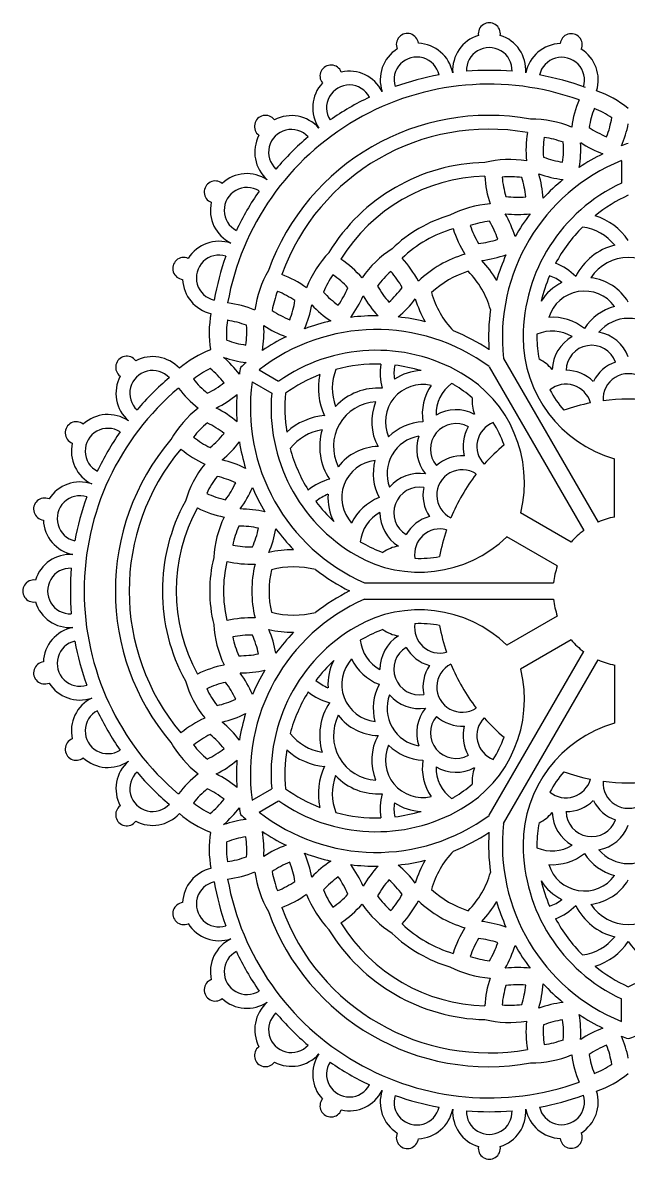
# Model space of a CAD drawing. Extents: x 339 to 703, y 71 to 235.
# Drawn here: x 338.7 to 426.4, y 70.9 to 235.4 of the extents above; entities that cross this region are included whole.
import ezdxf

# ---------------------------------------------------------------- set-up
doc = ezdxf.new("R2010")
doc.units = 0
doc.layers.get('0').update_dxf_attribs({"linetype": 'CONTINUOUS'})

msp = doc.modelspace()

# ---------------------------------------------------------------- linework, layer by layer
for p, q in [((425.37, 215.47), (425.37, 212.2)), ((408.3, 186.84), (421.99, 163.13)), ((372.9, 185.18), (375.73, 183.54)), ((406.22, 185.64), (419.91, 161.93)), ((371.9, 183.45), (374.73, 181.81)), ((424.37, 163.87), (424.37, 172.3)), ((418.09, 160.24), (410.78, 164.46)), ((416.09, 156.78), (408.78, 161)), ((388.16, 154.35), (415.54, 154.35)), ((388.16, 151.95), (415.54, 151.95)), ((416.09, 149.53), (408.78, 145.31)), ((418.09, 146.07), (410.78, 141.85)), ((406.22, 120.67), (419.91, 144.37)), ((408.3, 119.47), (421.99, 143.17)), ((424.37, 142.44), (424.37, 134.01)), ((371.9, 122.86), (374.73, 124.5)), ((372.9, 121.13), (375.73, 122.77)), ((425.37, 90.84), (425.37, 94.11))]:
    msp.add_line(p, q)
for centre, radius, start, end in [((406.24, 233.85), 1.6, 351.2105, 188.569), ((394.37, 232.3), 1.6, 6.2897, 203.6482), ((418.1, 232.26), 1.6, 336.1959, 173.5544), ((395.74, 227.18), 5.3, 11.2112, 87.6104), ((406.23, 228.55), 5.3, 107.2482, 183.6475), ((406.23, 228.55), 5.3, 356.132, 72.5312), ((416.72, 227.14), 5.3, 92.2336, 168.6329), ((395.74, 227.18), 5.3, 122.3275, 198.7267), ((395.74, 227.18), 3.3, 12.6299, 197.308), ((406.23, 228.55), 3.3, 357.5506, 182.2288), ((416.72, 227.14), 3.3, 342.536, 167.2142), ((416.72, 227.14), 5.3, 342.922, 57.5166), ((383.31, 227.72), 1.6, 21.3207, 218.6793), ((385.96, 223.13), 5.3, 26.2422, 102.6415), ((406.19, 188.1), 40.45, 100.2908, 109.6471), ((406.19, 188.1), 40.45, 85.2591, 94.6159), ((406.19, 188.1), 40.45, 69.8113, 79.5821), ((406.19, 188.1), 38.45, 70.1415, 169.8585), ((385.96, 223.13), 5.3, 137.3585, 213.7578), ((385.96, 223.13), 3.3, 27.6609, 212.3391), ((416.57, 210.77), 15.7, 51.412, 70.6043), ((406.19, 188.1), 40.45, 115.3218, 124.6782), ((433.72, 218.17), 15.7, 157.1662, 172.0495), ((433.72, 218.17), 13.2, 158.3402, 170.8104), ((416.57, 210.77), 13.2, 55.8491, 68.3193), ((373.82, 220.43), 1.6, 36.3518, 233.7103), ((406.19, 188.1), 33.93, 79.7543, 160.2457), ((377.57, 216.69), 5.3, 41.2733, 117.6725), ((412.27, 205.79), 15.7, 67.9433, 90.1755), ((410.95, 223.81), 13.2, 338.3402, 350.8104), ((410.95, 223.81), 15.7, 336.8134, 349.0292), ((377.57, 216.69), 5.3, 152.3896, 228.7888), ((377.57, 216.69), 3.3, 42.692, 227.3701), ((406.19, 188.1), 40.45, 130.3529, 139.7092), ((406.19, 188.1), 31.93, 79.9391, 160.0609), ((427.25, 216.94), 15.7, 170.4628, 185.3829), ((428.1, 231.21), 13.2, 235.8491, 248.3193), ((427.25, 216.94), 13.2, 171.6736, 184.1437), ((412.27, 205.79), 13.2, 69.1824, 81.6526), ((403.79, 217.17), 13.2, 351.6736, 4.1437), ((403.79, 217.17), 15.7, 350.1467, 3.3167), ((428.1, 231.21), 15.7, 236.6761, 249.8461), ((435.75, 189.88), 29.62, 108.4738, 110.488), ((409.24, 199.94), 15.7, 81.2766, 103.5088), ((418.78, 228.33), 13.2, 249.1824, 261.6526), ((435.75, 189.88), 29.62, 116.1715, 123.8213), ((406.19, 188.1), 27.12, 91.3111, 148.6889), ((435.75, 189.88), 27.62, 112.088, 186.3214), ((366.55, 210.93), 1.6, 51.3993, 248.7578), ((371.14, 208.29), 5.3, 56.3208, 132.72), ((406.19, 188.1), 25.12, 91.4048, 148.5952), ((421.24, 214.25), 15.7, 183.7875, 198.7162), ((409.24, 199.94), 13.2, 82.5158, 94.9859), ((421.24, 214.25), 13.2, 185.0069, 197.477), ((398.36, 209.07), 13.2, 5.0069, 17.477), ((398.36, 209.07), 15.7, 3.4801, 16.65), ((418.78, 228.33), 15.7, 250.0095, 263.1794), ((435.75, 189.88), 29.62, 129.5049, 137.1546), ((371.14, 208.29), 3.3, 57.7394, 242.4176), ((406.19, 188.1), 40.45, 145.3849, 154.7418), ((435.75, 189.88), 24.62, 114.9519, 180), ((371.14, 208.29), 5.3, 167.437, 243.8363), ((407.63, 193.56), 15.7, 94.6099, 116.8421), ((410.37, 223.38), 13.2, 262.5158, 274.9859), ((435.75, 189.88), 22.62, 114.5159, 128.8545), ((406.19, 188.1), 20.27, 106.1818, 133.8182), ((410.37, 223.38), 15.7, 263.3428, 276.5128), ((394.94, 199.93), 15.7, 16.8134, 29.9834), ((435.75, 189.88), 29.62, 142.8382, 150.488), ((418.76, 198.7), 9.23, 34.5283, 72.3515), ((407.63, 193.56), 13.2, 95.8491, 108.3193), ((416.01, 210.25), 13.2, 198.3402, 210.8104), ((394.94, 199.93), 13.2, 18.3402, 30.8104), ((435.75, 189.88), 22.62, 135.0448, 151.679), ((418.76, 198.7), 7.23, 38.7081, 82.2001), ((406.19, 188.1), 18.27, 106.4787, 133.5213), ((416.01, 210.25), 15.7, 197.1282, 212.0495), ((367.11, 198.5), 5.3, 71.4, 147.7992), ((400.74, 189.58), 15.7, 123.1579, 145.3901), ((403.33, 216.62), 13.2, 275.8491, 288.3193), ((426.37, 195), 8.46, 103.4157, 154.0005), ((361.99, 199.86), 1.6, 66.4785, 263.837), ((367.11, 198.5), 3.3, 72.8187, 257.4968), ((406.19, 188.1), 40.45, 160.4181, 169.7758), ((394.41, 191.38), 15.7, 136.4912, 158.7234), ((376.02, 188.14), 15.7, 41.2838, 56.2125), ((382.1, 190.67), 15.7, 27.9505, 42.8718), ((407.26, 186.24), 16.32, 106.224, 133.776), ((403.33, 216.62), 15.7, 276.6761, 289.8461), ((393.73, 190.25), 15.7, 30.1467, 43.3167), ((435.75, 189.88), 29.62, 156.1715, 163.8213), ((426.37, 195), 6.46, 33.0989, 146.9011), ((387.83, 191.68), 15.7, 149.8245, 172.0567), ((400.74, 189.58), 13.2, 131.6807, 144.1509), ((382.1, 190.67), 13.2, 29.1896, 41.6598), ((407.26, 186.24), 13.82, 107.1154, 132.8846), ((393.73, 190.25), 13.2, 16.1431, 44.1872), ((412.78, 192.73), 8.46, 44.9469, 68.7766), ((367.11, 198.5), 5.3, 182.5163, 257.0782), ((370.68, 184.28), 15.7, 54.6171, 69.5372), ((394.41, 191.38), 13.2, 145.0141, 157.4842), ((376.02, 188.14), 13.2, 42.523, 54.9931), ((435.75, 189.88), 22.62, 156.7685, 166.6384), ((420.02, 191.17), 7.41, 116.205, 147.9139), ((412.78, 192.73), 6.46, 52.0463, 70.1914), ((420.02, 191.17), 7.41, 31.0598, 82.7424), ((387.83, 191.68), 13.2, 158.3474, 170.8176), ((370.68, 184.28), 13.2, 55.8563, 68.3264), ((391.94, 205.36), 13.2, 222.523, 234.9931), ((373.55, 202.12), 13.2, 325.0141, 337.4842), ((373.55, 202.12), 15.7, 323.4872, 336.6572), ((401.57, 203.75), 15.7, 210.0166, 223.1866), ((401.57, 203.75), 13.2, 209.1896, 221.6598), ((382.92, 204.84), 13.2, 311.6807, 324.1509), ((410.56, 199.97), 13.2, 195.8128, 223.8569), ((420.02, 191.17), 5.41, 36.1874, 162.7599), ((366.38, 179.29), 15.7, 67.9505, 82.8338), ((365.06, 197.31), 13.2, 338.3474, 350.8176), ((365.06, 197.31), 15.7, 336.8206, 349.9905), ((391.94, 205.36), 15.7, 223.35, 236.5199), ((382.92, 204.84), 15.7, 310.1539, 323.3239), ((410.56, 199.97), 15.7, 196.6833, 209.8533), ((426.37, 187.08), 7.55, 105.2104, 147.1645), ((381.36, 190.45), 15.7, 169.3964, 188.588), ((382.21, 204.71), 13.2, 235.8563, 248.3264), ((389.87, 163.39), 29.62, 89.512, 97.1618), ((389.87, 163.39), 29.62, 76.1787, 83.8285), ((435.75, 189.88), 29.62, 172.1666, 183.4424), ((415.35, 185.24), 7.55, 51.7829, 93.737), ((426.37, 187.08), 5.55, 39.8123, 140.1877), ((381.36, 190.45), 13.2, 171.6807, 184.1509), ((366.38, 179.29), 13.2, 69.1896, 81.6598), ((357.91, 190.68), 13.2, 351.6807, 4.1509), ((389.87, 163.39), 27.62, 53.6786, 127.912), ((357.91, 190.68), 15.7, 350.1539, 3.3239), ((382.21, 204.71), 15.7, 236.6833, 249.8533), ((389.87, 163.39), 29.62, 102.8454, 110.4951), ((372.89, 201.83), 13.2, 249.1896, 261.6598), ((389.87, 163.39), 29.62, 116.1787, 123.8285), ((389.87, 163.39), 29.62, 56.5576, 67.8334), ((429.43, 189.88), 18.29, 180, 253.9365), ((435.75, 189.88), 22.62, 178.8569, 180), ((429.43, 189.88), 16.29, 180, 191.191), ((415.35, 185.24), 5.55, 58.7597, 113.4776), ((421.05, 185.03), 5.7, 119.6212, 177.8981), ((421.05, 185.03), 5.7, 21.0492, 79.3261), ((371.57, 173.48), 15.7, 111.412, 130.6043), ((389.87, 163.39), 24.62, 60, 125.0481), ((421.05, 185.03), 3.7, 20.1602, 178.7872), ((353.73, 185.55), 1.6, 36.1959, 233.5544), ((357.47, 181.79), 5.3, 42.922, 117.5166), ((372.89, 201.83), 15.7, 250.9708, 263.1866), ((357.47, 175.13), 15.7, 36.8134, 49.0292), ((389.87, 163.39), 29.62, 129.512, 131.5262), ((389.87, 163.39), 22.62, 88.321, 104.9552), ((398.89, 184.71), 8.46, 171.2234, 195.0531), ((410.98, 181.58), 5.7, 39.9966, 64.426), ((426.37, 180.95), 5.67, 109.0028, 153.2535), ((357.47, 181.79), 3.3, 42.536, 227.2142), ((371.57, 173.48), 13.2, 115.8491, 128.3193), ((357.47, 175.13), 13.2, 38.3402, 50.8104), ((399.25, 179.65), 29.62, 168.4738, 170.488), ((389.87, 163.39), 22.62, 111.1455, 125.4841), ((390.72, 182.51), 9.23, 167.6485, 205.4717), ((390.72, 182.51), 7.23, 157.7999, 201.2919), ((398.89, 184.71), 6.46, 169.8086, 187.9537), ((396.61, 177.66), 7.41, 92.0861, 123.795), ((389.87, 163.39), 22.62, 73.3616, 83.2315), ((393.03, 168.87), 18.29, 346.0635, 60), ((417.34, 179.44), 5.67, 45.6939, 89.9445), ((426.37, 180.95), 3.67, 356.214, 183.786), ((357.47, 181.79), 5.3, 152.2336, 228.6329), ((386.01, 153.15), 40.45, 130.2245, 139.5821), ((373.74, 192.03), 13.2, 218.3402, 230.8104), ((359.64, 193.68), 13.2, 295.8491, 308.3193), ((399.25, 179.65), 27.62, 172.088, 246.3214), ((396.61, 177.66), 5.41, 77.2401, 203.8126), ((404.08, 178.74), 7.55, 146.263, 188.2171), ((404.08, 178.74), 5.55, 126.5224, 181.2403), ((389.87, 163.39), 22.62, 60, 61.1431), ((393.03, 168.87), 16.29, 48.809, 60), ((417.34, 179.44), 3.67, 15.1614, 129.316), ((386.01, 153.15), 38.45, 130.1415, 229.8585), ((373.74, 192.03), 15.7, 217.1662, 232.0495), ((359.64, 193.68), 15.7, 296.6761, 309.8461), ((399.25, 179.65), 29.62, 176.1715, 183.8213), ((399.25, 179.65), 24.62, 174.9519, 240), ((399.25, 179.65), 22.62, 174.5159, 188.8545), ((390.13, 174.08), 8.46, 85.9995, 136.5843), ((409.44, 180.69), 5.7, 175.574, 200.0034), ((429.43, 189.88), 16.29, 207.81, 220.378), ((373.74, 167.26), 15.7, 127.9433, 150.1755), ((359.64, 165.62), 15.7, 50.1467, 63.3167), ((390.13, 174.08), 6.46, 93.0989, 206.9011), ((396.61, 177.66), 7.41, 157.2576, 208.9402), ((401.42, 173.7), 5.7, 62.1019, 120.3788), ((426.37, 153.15), 27.79, 101.3754, 109.6596), ((426.37, 153.15), 27.79, 82.428, 97.572), ((351.01, 173.41), 5.3, 56.132, 132.5312), ((383.12, 169.35), 9.23, 94.5283, 132.3515), ((346.42, 176.07), 1.6, 51.2105, 248.569), ((351.01, 173.41), 3.3, 57.5506, 242.2288), ((386.01, 153.15), 40.45, 145.2591, 154.6159), ((373.74, 167.26), 13.2, 129.1824, 141.6526), ((359.64, 165.62), 13.2, 51.6736, 64.1437), ((383.12, 169.35), 7.23, 98.7081, 142.2001), ((390.13, 174.08), 8.46, 163.4157, 214.0005), ((396.98, 170.12), 7.55, 92.8355, 134.7896), ((401.42, 173.7), 3.7, 61.2128, 219.8398), ((408.11, 174.11), 5.67, 150.0555, 194.3061), ((408.11, 174.11), 3.67, 110.684, 224.8386), ((393.03, 168.87), 16.29, 19.622, 32.19), ((351.01, 173.41), 5.3, 167.2482, 243.6475), ((386.01, 153.15), 33.93, 139.7543, 220.2457), ((371.57, 185.81), 13.2, 231.6736, 244.1437), ((357.47, 184.17), 13.2, 309.1824, 321.6526), ((357.47, 184.17), 15.7, 310.0095, 323.1794), ((399.25, 179.65), 29.62, 189.5049, 197.1546), ((396.98, 170.12), 5.55, 99.8123, 200.1877), ((401.42, 173.7), 5.7, 160.6739, 218.9508), ((386.01, 153.15), 31.93, 139.9391, 220.0609), ((371.57, 185.81), 15.7, 230.4628, 245.3829), ((399.25, 179.65), 22.62, 195.0448, 211.679), ((390.27, 166.67), 7.41, 91.0598, 142.7424), ((426.37, 153.15), 27.79, 130.3404, 138.6246), ((377.28, 161.71), 15.7, 141.2766, 163.5088), ((363.94, 156.86), 15.7, 63.4801, 76.65), ((390.27, 166.67), 5.41, 96.1874, 222.7599), ((396.98, 170.12), 7.55, 165.2104, 207.1645), ((402.3, 167.05), 5.67, 86.7465, 130.9972), ((377.28, 161.71), 13.2, 142.5158, 154.9859), ((363.94, 156.86), 13.2, 65.0069, 77.477), ((396.1, 164.49), 5.7, 81.0492, 139.3261), ((402.3, 167.05), 3.67, 56.214, 243.786), ((426.37, 153.15), 27.79, 142.428, 157.572), ((346.95, 163.64), 5.3, 71.2112, 147.6104), ((357.55, 174.41), 13.2, 322.5158, 334.9859), ((357.55, 174.41), 15.7, 323.3428, 336.5128), ((399.25, 179.65), 29.62, 202.8382, 210.488), ((385.3, 161.18), 8.46, 104.9469, 128.7766), ((396.1, 164.49), 3.7, 80.1602, 238.7872), ((402.3, 167.05), 5.67, 169.0028, 213.2535), ((341.83, 165.02), 1.6, 66.2897, 263.6482), ((346.95, 163.64), 3.3, 72.6299, 257.308), ((386.01, 153.15), 40.45, 160.2908, 169.6471), ((370.89, 179.26), 13.2, 245.0069, 257.477), ((385.3, 161.18), 6.46, 112.0463, 130.1914), ((390.27, 166.67), 7.41, 176.205, 207.9139), ((393.07, 159.66), 7.55, 111.7829, 153.737), ((386.01, 153.15), 27.12, 151.3111, 208.6889), ((386.01, 153.15), 25.12, 151.3111, 208.5952), ((370.89, 179.26), 15.7, 243.7875, 258.7162), ((370.15, 149.33), 15.7, 76.8134, 89.9834), ((399.25, 179.65), 22.62, 216.7685, 226.6384), ((346.95, 163.64), 5.3, 182.3275, 258.7267), ((382.01, 157.13), 15.7, 154.6099, 176.8421), ((393.07, 159.66), 5.55, 118.7597, 173.4776), ((396.1, 164.49), 5.7, 179.6212, 237.8981), ((399.09, 158.48), 5.67, 105.6939, 149.9445), ((426.37, 153.15), 10.9, 100.576, 113.6775), ((382.01, 157.13), 13.2, 155.8491, 168.3193), ((370.15, 149.33), 13.2, 78.3402, 90.8104), ((359.88, 164.93), 13.2, 335.8491, 348.3193), ((359.88, 164.93), 15.7, 336.6761, 349.8461), ((399.25, 179.65), 29.62, 216.1715, 223.8213), ((399.09, 158.48), 3.67, 75.1614, 189.316), ((426.37, 153.15), 27.79, 161.3754, 169.6596), ((426.37, 153.15), 10.9, 126.3225, 139.424), ((371.75, 172.74), 13.2, 258.3402, 270.8104), ((396.09, 174.17), 18.29, 240, 313.9365), ((399.25, 179.65), 22.62, 238.8569, 240), ((396.09, 174.17), 16.29, 240, 251.191), ((394.06, 154.05), 5.7, 99.9966, 124.426), ((345.56, 153.15), 5.3, 86.2422, 162.6415), ((377.92, 143.44), 15.7, 90.1467, 103.3167), ((396.09, 174.17), 16.29, 267.81, 280.378), ((345.56, 153.15), 3.3, 87.6609, 272.3391), ((386.01, 153.15), 40.45, 175.3218, 184.6782), ((386.01, 153.15), 20.27, 166.1818, 193.8182), ((386.01, 153.15), 18.27, 166.4787, 193.5213), ((371.75, 172.74), 15.7, 257.1282, 272.0495), ((388.16, 153.15), 16.32, 166.224, 193.776), ((377.92, 143.44), 13.2, 76.1431, 104.1872), ((426.37, 153.15), 10.9, 160.576, 173.6775), ((340.26, 153.15), 1.6, 81.3207, 278.6793), ((388.16, 153.15), 13.82, 167.1154, 192.8846), ((399.25, 179.65), 29.62, 232.1666, 243.4424), ((399.25, 126.66), 29.62, 116.5576, 127.8334), ((345.56, 153.15), 5.3, 197.3585, 273.7578), ((399.25, 126.66), 27.62, 113.6786, 187.912), ((426.37, 153.15), 10.9, 186.3225, 199.424), ((377.92, 162.87), 13.2, 255.8128, 283.8569), ((396.09, 132.14), 18.29, 46.0635, 120), ((382.01, 149.18), 15.7, 183.1579, 205.3901), ((371.75, 133.57), 15.7, 87.9505, 102.8718), ((399.09, 147.83), 3.67, 170.684, 284.8386), ((396.09, 132.14), 16.29, 79.622, 92.19), ((426.37, 153.15), 27.79, 190.3404, 198.6246), ((346.95, 142.67), 5.3, 101.2733, 177.6725), ((371.75, 133.57), 13.2, 89.1896, 101.6598), ((382.01, 149.18), 13.2, 191.6807, 204.1509), ((359.88, 141.37), 13.2, 11.6807, 24.1509), ((377.92, 162.87), 15.7, 256.6833, 269.8533), ((359.88, 141.37), 15.7, 10.1539, 23.3239), ((399.25, 126.66), 24.62, 120, 185.0481), ((399.25, 126.66), 29.62, 136.1787, 143.8285), ((396.09, 132.14), 16.29, 108.809, 120), ((396.1, 141.82), 5.7, 122.1019, 180.3788), ((394.06, 152.26), 5.7, 235.574, 260.0034), ((346.95, 142.67), 3.3, 102.692, 287.3701), ((386.01, 153.15), 40.45, 190.3529, 199.7092), ((399.25, 126.66), 22.62, 120, 121.1431), ((393.07, 146.65), 5.55, 186.5224, 241.2403), ((396.1, 141.82), 3.7, 121.2128, 279.8398), ((399.09, 147.83), 5.67, 210.0555, 254.3061), ((426.37, 153.15), 10.9, 220.576, 233.6775), ((370.15, 156.98), 13.2, 269.1896, 281.6598), ((390.27, 139.64), 5.41, 137.2401, 263.8126), ((393.07, 146.65), 7.55, 206.263, 248.2171), ((341.83, 141.29), 1.6, 96.3518, 293.7103), ((370.89, 127.04), 15.7, 101.2838, 116.2125), ((370.15, 156.98), 15.7, 270.0166, 283.1866), ((399.25, 126.66), 29.62, 149.512, 157.1618), ((399.25, 126.66), 22.62, 133.3616, 143.2315), ((390.27, 139.64), 7.41, 152.0861, 183.795), ((402.3, 139.26), 5.67, 146.7465, 190.9972), ((402.3, 139.26), 3.67, 116.214, 303.786), ((426.37, 153.15), 27.79, 202.428, 217.572), ((393.03, 137.44), 18.29, 300, 13.9365), ((426.37, 153.15), 10.9, 246.3225, 259.424), ((377.28, 144.6), 15.7, 196.4912, 218.7234), ((370.89, 127.04), 13.2, 102.523, 114.9931), ((357.55, 131.9), 13.2, 25.0141, 37.4842), ((357.55, 131.9), 15.7, 23.4872, 36.6572), ((385.3, 145.13), 6.46, 229.8086, 247.9537), ((346.95, 142.67), 5.3, 212.3896, 288.7888), ((377.28, 144.6), 13.2, 205.0141, 217.4842), ((399.25, 126.66), 22.62, 148.321, 164.9552), ((385.3, 145.13), 8.46, 231.2234, 255.0531), ((396.98, 136.19), 7.55, 152.8355, 194.7896), ((351.01, 132.9), 5.3, 116.3208, 192.72), ((363.94, 149.45), 13.2, 282.523, 294.9931), ((390.13, 132.23), 8.46, 145.9995, 196.5843), ((396.98, 136.19), 5.55, 159.8123, 260.1877), ((396.1, 141.82), 5.7, 220.6739, 278.9508), ((351.01, 132.9), 3.3, 117.7394, 302.4176), ((386.01, 153.15), 40.45, 205.3849, 214.7418), ((363.94, 149.45), 15.7, 283.35, 296.5199), ((399.25, 126.66), 29.62, 162.8454, 170.4951), ((390.13, 132.23), 6.46, 153.0989, 266.9011), ((390.27, 139.64), 7.41, 217.2576, 268.9402), ((401.42, 132.61), 5.7, 141.0492, 199.3261), ((401.42, 132.61), 3.7, 140.1602, 298.7872), ((402.3, 139.26), 5.67, 229.0028, 273.2535), ((371.57, 120.49), 15.7, 114.6171, 129.5372), ((357.47, 122.14), 15.7, 36.8206, 49.9905), ((408.11, 132.2), 5.67, 165.6939, 209.9445), ((408.11, 132.2), 3.67, 135.1614, 249.316), ((426.37, 153.15), 27.79, 221.3754, 229.6596), ((429.43, 116.43), 18.29, 106.0635, 180), ((346.42, 130.24), 1.6, 111.3993, 308.7578), ((371.57, 120.49), 13.2, 115.8563, 128.3264), ((357.47, 122.14), 13.2, 38.3474, 50.8176), ((383.12, 136.96), 7.23, 217.7999, 261.2919), ((396.61, 128.65), 7.41, 151.0598, 202.7424), ((393.03, 137.44), 16.29, 327.81, 340.378), ((373.74, 139.05), 15.7, 209.8245, 232.0567), ((373.74, 139.05), 13.2, 218.3474, 230.8176), ((359.64, 140.69), 13.2, 295.8563, 308.3264), ((399.25, 126.66), 22.62, 171.1455, 185.4841), ((383.12, 136.96), 9.23, 227.6485, 265.4717), ((396.61, 128.65), 5.41, 156.1874, 282.7599), ((396.98, 136.19), 7.55, 225.2104, 267.1645), ((351.01, 132.9), 5.3, 227.437, 303.8363), ((357.47, 124.52), 5.3, 131.4, 207.7992), ((359.64, 140.69), 15.7, 296.6833, 309.8533), ((399.25, 126.66), 29.62, 176.1787, 183.8285), ((404.08, 127.57), 7.55, 171.7829, 213.737), ((357.47, 124.52), 3.3, 132.8187, 317.4968), ((386.01, 153.15), 40.45, 220.4181, 229.7758), ((390.72, 123.8), 9.23, 154.5283, 192.3515), ((401.42, 132.61), 5.7, 239.6212, 297.8981), ((404.08, 127.57), 5.55, 178.7597, 233.4776), ((409.44, 125.62), 5.7, 159.9966, 184.426), ((429.43, 116.43), 16.29, 139.622, 152.19), ((426.37, 153.15), 27.79, 250.3404, 258.6246), ((373.74, 114.28), 15.7, 127.9505, 142.8338), ((359.64, 112.63), 15.7, 50.1539, 63.3239), ((390.72, 123.8), 7.23, 158.7081, 202.2001), ((390.13, 132.23), 8.46, 223.4157, 274.0005), ((393.03, 137.44), 16.29, 300, 311.191), ((417.34, 126.87), 3.67, 230.684, 344.8386), ((426.37, 125.36), 3.67, 176.214, 3.786), ((426.37, 153.15), 27.79, 262.428, 277.572), ((373.74, 114.28), 13.2, 129.1896, 141.6598), ((359.64, 112.63), 13.2, 51.6807, 64.1509), ((389.87, 142.92), 22.62, 234.5159, 248.8545), ((398.89, 121.6), 8.46, 164.9469, 188.7766), ((353.73, 120.76), 1.6, 126.4785, 323.837), ((371.57, 132.83), 13.2, 231.6807, 244.1509), ((357.47, 131.18), 13.2, 309.1896, 321.6598), ((389.87, 142.92), 24.62, 234.9519, 300), ((398.89, 121.6), 6.46, 172.0463, 190.1914), ((396.61, 128.65), 7.41, 236.205, 267.9139), ((389.87, 142.92), 22.62, 298.8569, 300), ((417.34, 126.87), 5.67, 270.0555, 314.3061), ((426.37, 125.36), 5.67, 206.7465, 250.9972), ((357.47, 124.52), 5.3, 242.5163, 317.0782), ((371.57, 132.83), 15.7, 229.3964, 248.588), ((357.47, 131.18), 15.7, 310.9708, 323.1866), ((399.25, 126.66), 29.62, 189.512, 191.5262), ((389.87, 142.92), 29.62, 228.4738, 230.488), ((389.87, 142.92), 27.62, 232.088, 306.3214), ((389.87, 142.92), 22.62, 255.0448, 271.679), ((389.87, 142.92), 22.62, 276.7685, 286.6384), ((410.98, 124.73), 5.7, 295.574, 320.0034), ((421.05, 121.28), 5.7, 182.1019, 240.3788), ((421.05, 121.28), 3.7, 181.2128, 339.8398), ((372.89, 104.48), 15.7, 96.8134, 109.0292), ((435.75, 116.43), 27.62, 173.6786, 247.912), ((429.43, 116.43), 16.29, 168.809, 180), ((421.05, 121.28), 5.7, 280.6739, 338.9508), ((381.36, 115.86), 15.7, 171.412, 190.6043), ((372.89, 104.48), 13.2, 98.3402, 110.8104), ((357.91, 115.63), 13.2, 355.8491, 8.3193), ((357.91, 115.63), 15.7, 356.6761, 9.8461), ((389.87, 142.92), 29.62, 236.1715, 243.8213), ((389.87, 142.92), 29.62, 292.1666, 303.4424), ((435.75, 116.43), 29.62, 176.5576, 187.8334), ((381.36, 115.86), 13.2, 175.8491, 188.3193), ((382.21, 101.6), 15.7, 110.1467, 123.3167), ((410.56, 106.34), 13.2, 136.1431, 164.1872), ((435.75, 116.43), 24.62, 180, 245.0481), ((435.75, 116.43), 22.62, 180, 181.1431), ((415.35, 121.07), 5.55, 246.5224, 301.2403), ((426.37, 119.23), 5.55, 219.8123, 320.1877), ((366.38, 127.02), 13.2, 278.3402, 290.8104), ((382.21, 101.6), 13.2, 111.6736, 124.1437), ((365.06, 108.99), 13.2, 9.1824, 21.6526), ((389.87, 142.92), 29.62, 249.5049, 257.1546), ((365.06, 108.99), 15.7, 10.0095, 23.1794), ((391.94, 100.94), 15.7, 123.4801, 136.65), ((389.87, 142.92), 29.62, 276.1715, 283.8213), ((410.56, 106.34), 15.7, 150.1467, 163.3167), ((415.35, 121.07), 7.55, 266.263, 308.2171), ((426.37, 119.23), 7.55, 212.8355, 254.7896), ((367.11, 107.81), 5.3, 102.922, 177.5166), ((366.38, 127.02), 15.7, 277.1662, 292.0495), ((387.83, 114.63), 15.7, 187.9433, 210.1755), ((387.83, 114.63), 13.2, 189.1824, 201.6526), ((373.55, 104.19), 15.7, 23.3428, 36.5128), ((389.87, 142.92), 29.62, 262.8382, 270.488), ((401.57, 102.55), 15.7, 136.8134, 149.9834), ((382.92, 101.47), 15.7, 36.6761, 49.8461), ((393.73, 116.06), 13.2, 315.8128, 343.8569), ((420.02, 115.13), 5.41, 197.2401, 323.8126), ((367.11, 107.81), 3.3, 102.536, 287.2142), ((406.19, 118.2), 40.45, 190.2245, 199.5821), ((406.19, 118.2), 38.45, 190.1415, 289.8585), ((370.68, 122.03), 13.2, 291.6736, 304.1437), ((391.94, 100.94), 13.2, 125.0069, 137.477), ((373.55, 104.19), 13.2, 22.5158, 34.9859), ((401.57, 102.55), 13.2, 138.3402, 150.8104), ((382.92, 101.47), 13.2, 35.8491, 48.3193), ((420.02, 115.13), 7.41, 212.0861, 243.795), ((435.75, 116.43), 22.62, 193.3616, 203.2315), ((420.02, 115.13), 7.41, 277.2576, 328.9402), ((370.68, 122.03), 15.7, 290.4628, 305.3829), ((394.41, 114.92), 15.7, 201.2766, 223.5088), ((394.41, 114.92), 13.2, 202.5158, 214.9859), ((376.02, 118.17), 13.2, 305.0069, 317.477), ((400.74, 116.73), 13.2, 215.8491, 228.3193), ((382.1, 115.64), 13.2, 318.3402, 330.8104), ((407.26, 120.07), 13.82, 227.1154, 252.8846), ((361.99, 106.44), 1.6, 96.1959, 293.5544), ((406.19, 118.2), 31.93, 199.9391, 280.0609), ((376.02, 118.17), 15.7, 303.7875, 318.7162), ((400.74, 116.73), 15.7, 214.6099, 236.8421), ((382.1, 115.64), 15.7, 317.1282, 332.0495), ((407.26, 120.07), 16.32, 226.224, 253.776), ((393.73, 116.06), 15.7, 316.6833, 329.8533), ((435.75, 116.43), 29.62, 196.1787, 203.8285), ((412.78, 113.58), 6.46, 289.8086, 307.9537), ((412.78, 113.58), 8.46, 291.2234, 315.0531), ((426.37, 111.31), 8.46, 205.9995, 256.5843), ((426.37, 111.31), 6.46, 213.0989, 326.9011), ((406.19, 118.2), 33.93, 199.7543, 280.2457), ((435.75, 116.43), 22.62, 208.321, 224.9552), ((367.11, 107.81), 5.3, 212.2336, 288.6329), ((406.19, 118.2), 27.12, 211.3111, 268.6889), ((406.19, 118.2), 25.12, 211.4048, 268.5952), ((406.19, 118.2), 18.27, 226.4787, 253.5213), ((416.01, 96.06), 15.7, 147.9505, 162.8718), ((403.33, 89.69), 15.7, 70.1539, 83.3239), ((371.14, 98.02), 5.3, 116.132, 192.5312), ((406.19, 118.2), 20.27, 226.1818, 253.8182), ((416.01, 96.06), 13.2, 149.1896, 161.6598), ((403.33, 89.69), 13.2, 71.6807, 84.1509), ((394.94, 106.38), 13.2, 329.1896, 341.6598), ((418.76, 107.61), 7.23, 277.7999, 321.2919), ((418.76, 107.61), 9.23, 287.6485, 325.4717), ((433.97, 107.61), 9.23, 214.5283, 252.3515), ((371.14, 98.02), 3.3, 117.5506, 302.2288), ((406.19, 118.2), 40.45, 205.2591, 214.6159), ((394.94, 106.38), 15.7, 330.0166, 343.1866), ((435.75, 116.43), 29.62, 209.512, 217.1618), ((407.63, 112.75), 13.2, 251.6807, 264.1509), ((435.75, 116.43), 22.62, 231.1455, 245.4841), ((416.98, 116.43), 22.62, 294.5159, 308.8545), ((407.63, 112.75), 15.7, 243.1579, 265.3901), ((410.37, 82.93), 15.7, 83.4872, 96.6572), ((366.55, 95.38), 1.6, 111.2105, 308.569), ((421.24, 92.06), 15.7, 161.2838, 176.2125), ((421.24, 92.06), 13.2, 162.523, 174.9931), ((410.37, 82.93), 13.2, 85.0141, 97.4842), ((398.36, 97.24), 13.2, 342.523, 354.9931), ((398.36, 97.24), 15.7, 343.35, 356.5199), ((435.75, 116.43), 29.62, 222.8454, 230.4951), ((371.14, 98.02), 5.3, 227.2482, 303.6475), ((377.57, 89.62), 5.3, 131.2112, 207.6104), ((409.24, 106.37), 13.2, 265.0141, 277.4842), ((418.78, 77.98), 15.7, 96.8206, 109.9905), ((377.57, 89.62), 3.3, 132.6299, 317.308), ((406.19, 118.2), 40.45, 220.2908, 229.6471), ((409.24, 106.37), 15.7, 256.4912, 278.7234), ((427.25, 89.37), 15.7, 174.6171, 189.5372), ((418.78, 77.98), 13.2, 98.3474, 110.8176), ((403.79, 89.13), 13.2, 355.8563, 8.3264), ((435.75, 116.43), 29.62, 236.1787, 243.8285), ((403.79, 89.13), 15.7, 356.6833, 9.8533), ((427.25, 89.37), 13.2, 175.8563, 188.3264), ((428.1, 75.1), 15.7, 110.1539, 123.3239), ((412.27, 100.52), 13.2, 278.3474, 290.8176), ((428.1, 75.1), 13.2, 111.6807, 124.1509), ((410.95, 82.5), 13.2, 9.1896, 21.6598), ((435.75, 116.43), 29.62, 249.512, 251.5262), ((410.95, 82.5), 15.7, 10.9708, 23.1866), ((416.98, 116.43), 29.62, 288.4738, 290.488), ((373.82, 85.87), 1.6, 126.2897, 323.6482), ((377.57, 89.62), 5.3, 242.3275, 318.7267), ((385.96, 83.18), 5.3, 146.2422, 222.6415), ((412.27, 100.52), 15.7, 269.8245, 292.0567), ((433.72, 88.14), 15.7, 187.9505, 202.8338), ((433.72, 88.14), 13.2, 189.1896, 201.6598), ((385.96, 83.18), 3.3, 147.6609, 332.3391), ((406.19, 118.2), 40.45, 235.3218, 244.6782), ((416.57, 95.54), 13.2, 291.6807, 304.1509), ((416.57, 95.54), 15.7, 289.3964, 308.588), ((385.96, 83.18), 5.3, 257.3585, 333.7578), ((395.74, 79.13), 5.3, 161.2733, 237.6725), ((416.72, 79.17), 5.3, 302.5163, 17.0782), ((383.31, 78.59), 1.6, 141.3207, 338.6793), ((395.74, 79.13), 3.3, 162.692, 347.3701), ((406.19, 118.2), 40.45, 250.3529, 259.7092), ((416.72, 79.17), 3.3, 192.8187, 17.4968), ((406.19, 118.2), 40.45, 280.4181, 289.7758), ((395.74, 79.13), 5.3, 272.3896, 348.7888), ((406.23, 77.76), 5.3, 176.3208, 252.72), ((406.23, 77.76), 3.3, 177.7394, 2.4176), ((406.19, 118.2), 40.45, 265.3849, 274.7418), ((406.23, 77.76), 5.3, 287.437, 3.8363), ((416.72, 79.17), 5.3, 191.4, 267.7992), ((394.37, 74.01), 1.6, 156.3518, 353.7103), ((418.1, 74.05), 1.6, 186.4785, 23.837), ((406.24, 72.46), 1.6, 171.3993, 8.7578)]:
    msp.add_arc(centre, radius, start, end)

doc.saveas('drawing.dxf')
